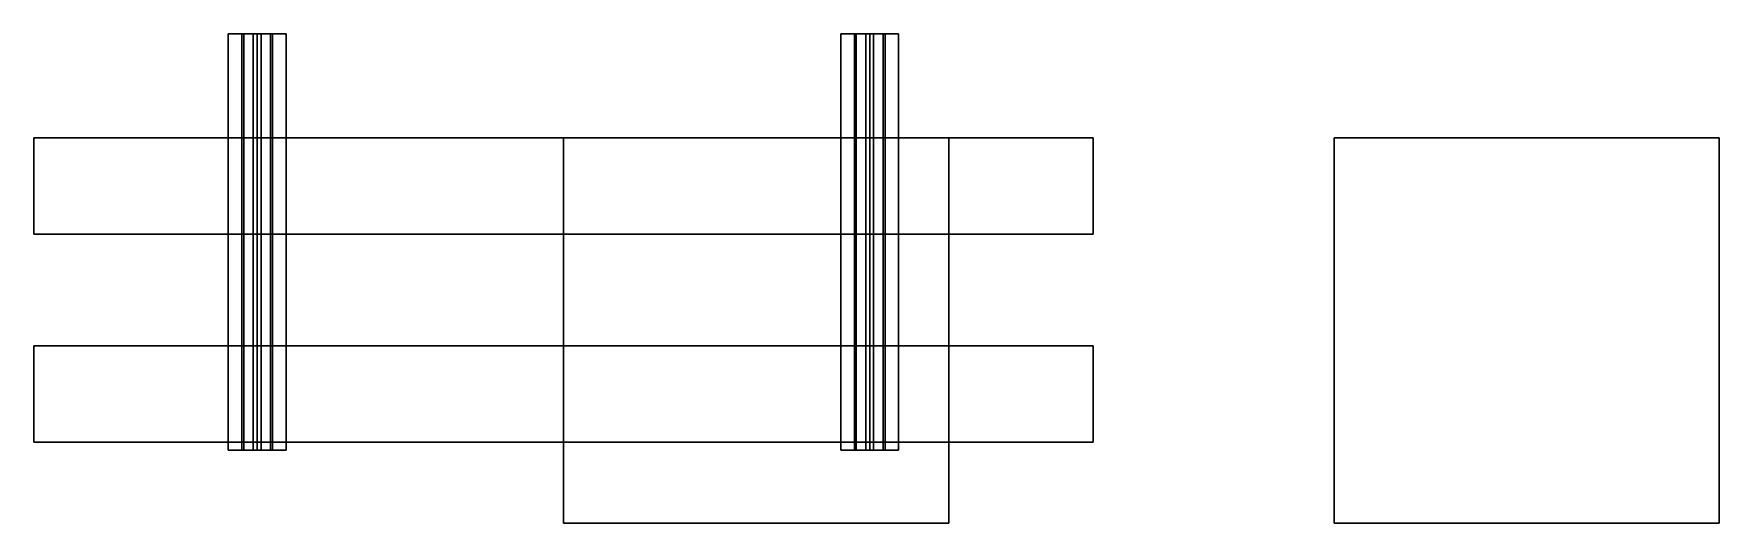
# Model space of a CAD drawing. Header units: millimetres. Extents: x -1.38 to 3, y -1 to 0.27.
import ezdxf

# ---------------------------------------------------------------- set-up
doc = ezdxf.new("R2010")
doc.units = ezdxf.units.MM

msp = doc.modelspace()

# ---------------------------------------------------------------- linework, layer by layer
for points in [[(-0.72, 0.27, 0.015), (-0.72, 0.27), (-0.87, 0.27), (-0.795, 0.27, 0.03)], [(-0.87, 0.27, 0.015), (-0.87, -0.81, 0.015), (-0.795, -0.81, 0.03), (-0.795, 0.27, 0.03)], [(-0.87, 0.27), (-0.87, -0.81), (-0.87, -0.81, 0.015), (-0.87, 0.27, 0.015)], [(-0.72, 0.27), (-0.72, -0.81), (-0.87, -0.81), (-0.87, 0.27)], [(-0.795, 0.27, 0.03), (-0.87, 0.27), (-0.87, 0.27), (-0.87, 0.27, 0.015)], [(-0.835, 0.27, 0.115), (-0.835, -0.81, 0.115), (-0.83, -0.81, 0.18), (-0.83, 0.27, 0.18)], [(-0.76, 0.27, 0.18), (-0.795, 0.27, 0.11), (-0.835, 0.27, 0.115), (-0.83, 0.27, 0.18)], [(-0.795, 0.27, 0.11), (-0.795, -0.81, 0.11), (-0.835, -0.81, 0.115), (-0.835, 0.27, 0.115)], [(-0.83, 0.27, 0.18), (-0.83, -0.81, 0.18), (-0.76, -0.81, 0.18), (-0.76, 0.27, 0.18)], [(-0.785, 0.27, 0.115), (-0.785, 0.27, 0.025), (-0.805, 0.27, 0.025), (-0.805, 0.27, 0.115)], [(-0.805, 0.27, 0.025), (-0.805, -0.81, 0.025), (-0.805, -0.81, 0.115), (-0.805, 0.27, 0.115)], [(-0.795, 0.27, 0.03), (-0.795, -0.81, 0.03), (-0.72, -0.81, 0.015), (-0.72, 0.27, 0.015)], [(-0.755, 0.27, 0.115), (-0.755, -0.81, 0.115), (-0.795, -0.81, 0.11), (-0.795, 0.27, 0.11)], [(-0.76, 0.27, 0.18), (-0.755, 0.27, 0.115), (-0.795, 0.27, 0.11), (-0.76, 0.27, 0.18)], [(-0.785, -0.81, 0.115), (-0.785, -0.81, 0.025), (-0.785, 0.27, 0.025), (-0.785, 0.27, 0.115)], [(-0.76, -0.81, 0.18), (-0.755, -0.81, 0.115), (-0.755, 0.27, 0.115), (-0.76, 0.27, 0.18)], [(-0.72, -0.81, 0.015), (-0.72, -0.81), (-0.72, 0.27), (-0.72, 0.27, 0.015)], [(0.72, 0.27, 0.015), (0.72, -0.81, 0.015), (0.795, -0.81, 0.03), (0.795, 0.27, 0.03)], [(0.87, 0.27, 0.015), (0.87, 0.27), (0.72, 0.27), (0.795, 0.27, 0.03)], [(0.795, 0.27, 0.03), (0.72, 0.27), (0.72, 0.27), (0.72, 0.27, 0.015)], [(0.72, 0.27), (0.72, -0.81), (0.72, -0.81, 0.015), (0.72, 0.27, 0.015)], [(0.87, 0.27), (0.87, -0.81), (0.72, -0.81), (0.72, 0.27)], [(0.83, 0.27, 0.18), (0.795, 0.27, 0.11), (0.755, 0.27, 0.115), (0.76, 0.27, 0.18)], [(0.755, 0.27, 0.115), (0.755, -0.81, 0.115), (0.76, -0.81, 0.18), (0.76, 0.27, 0.18)], [(0.795, 0.27, 0.11), (0.795, -0.81, 0.11), (0.755, -0.81, 0.115), (0.755, 0.27, 0.115)], [(0.76, 0.27, 0.18), (0.76, -0.81, 0.18), (0.83, -0.81, 0.18), (0.83, 0.27, 0.18)], [(0.785, 0.27, 0.025), (0.785, -0.81, 0.025), (0.785, -0.81, 0.115), (0.785, 0.27, 0.115)], [(0.805, 0.27, 0.115), (0.805, 0.27, 0.025), (0.785, 0.27, 0.025), (0.785, 0.27, 0.115)], [(0.83, 0.27, 0.18), (0.835, 0.27, 0.115), (0.795, 0.27, 0.11), (0.83, 0.27, 0.18)], [(0.795, 0.27, 0.03), (0.795, -0.81, 0.03), (0.87, -0.81, 0.015), (0.87, 0.27, 0.015)], [(0.835, 0.27, 0.115), (0.835, -0.81, 0.115), (0.795, -0.81, 0.11), (0.795, 0.27, 0.11)], [(0.805, -0.81, 0.115), (0.805, -0.81, 0.025), (0.805, 0.27, 0.025), (0.805, 0.27, 0.115)], [(0.83, -0.81, 0.18), (0.835, -0.81, 0.115), (0.835, 0.27, 0.115), (0.83, 0.27, 0.18)], [(0.87, -0.81, 0.015), (0.87, -0.81), (0.87, 0.27), (0.87, 0.27, 0.015)], [(-1.375, -0.25, -0.18), (-1.375, -0.25), (-1.375, 0), (-1.375, 0, -0.18)], [(-1.375, 0, -0.18), (-1.375, 0), (1.375, 0), (1.375, 0, -0.18)], [(-1.375, 0), (-1.375, -0.25), (1.375, -0.25), (1.375, 0)], [(1.375, 0, -0.18), (1.375, -0.25, -0.18), (-1.375, -0.25, -0.18), (-1.375, 0, -0.18)], [(1, 0, -1), (1, 0, -2), (0, 0, -2), (0, 0, -1)], [(1, 0, -2), (1, -1, -2), (0, -1, -2), (0, 0, -2)], [(0, 0, -2), (0, -1, -2), (0, -1, -1), (0, 0, -1)], [(0, 0, -1), (0, -1, -1), (1, -1, -1), (1, 0, -1)], [(1, -1, -1), (1, -1, -2), (1, 0, -2), (1, 0, -1)], [(1.375, 0), (1.375, -0.25), (1.375, -0.25, -0.18), (1.375, 0, -0.18)], [(3, 0, -2), (3, -1, -2), (2, -1, -2), (2, 0, -2)], [(2, 0, -2), (2, -1, -2), (3, -1, -2), (3, 0, -2)], [(1.375, -0.25, -0.18), (1.375, -0.25), (-1.375, -0.25), (-1.375, -0.25, -0.18)], [(-1.375, -0.79, -0.18), (-1.375, -0.79), (-1.375, -0.54), (-1.375, -0.54, -0.18)], [(1.375, -0.54, -0.18), (1.375, -0.79, -0.18), (-1.375, -0.79, -0.18), (-1.375, -0.54, -0.18)], [(-1.375, -0.54), (-1.375, -0.79), (1.375, -0.79), (1.375, -0.54)], [(-1.375, -0.54, -0.18), (-1.375, -0.54), (1.375, -0.54), (1.375, -0.54, -0.18)], [(1.375, -0.54), (1.375, -0.79), (1.375, -0.79, -0.18), (1.375, -0.54, -0.18)], [(1.375, -0.79, -0.18), (1.375, -0.79), (-1.375, -0.79), (-1.375, -0.79, -0.18)], [(-0.795, -0.81, 0.03), (-0.87, -0.81), (-0.72, -0.81), (-0.72, -0.81, 0.015)], [(-0.87, -0.81, 0.015), (-0.87, -0.81), (-0.87, -0.81), (-0.795, -0.81, 0.03)], [(-0.83, -0.81, 0.18), (-0.835, -0.81, 0.115), (-0.795, -0.81, 0.11), (-0.76, -0.81, 0.18)], [(-0.805, -0.81, 0.115), (-0.805, -0.81, 0.025), (-0.785, -0.81, 0.025), (-0.785, -0.81, 0.115)], [(-0.76, -0.81, 0.18), (-0.795, -0.81, 0.11), (-0.755, -0.81, 0.115), (-0.76, -0.81, 0.18)], [(0.795, -0.81, 0.03), (0.72, -0.81), (0.87, -0.81), (0.87, -0.81, 0.015)], [(0.72, -0.81, 0.015), (0.72, -0.81), (0.72, -0.81), (0.795, -0.81, 0.03)], [(0.76, -0.81, 0.18), (0.755, -0.81, 0.115), (0.795, -0.81, 0.11), (0.83, -0.81, 0.18)], [(0.785, -0.81, 0.115), (0.785, -0.81, 0.025), (0.805, -0.81, 0.025), (0.805, -0.81, 0.115)], [(0.83, -0.81, 0.18), (0.795, -0.81, 0.11), (0.835, -0.81, 0.115), (0.83, -0.81, 0.18)], [(0, -1, -1), (0, -1, -2), (1, -1, -2), (1, -1, -1)]]:
    msp.add_3dface(points)

doc.saveas('drawing.dxf')
